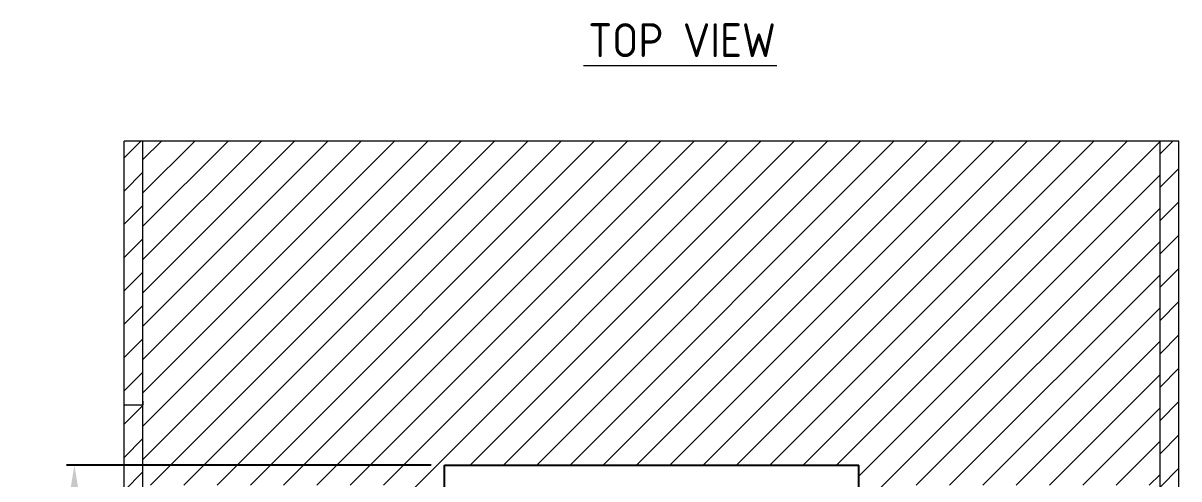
# Model space of a CAD drawing. Header units: millimetres. Extents: x -215875 to 28542, y -2277 to 9297.
# Drawn here: x 20030 to 23098, y 4428 to 5637 of the extents above; entities that cross this region are included whole.
import ezdxf

# ---------------------------------------------------------------- set-up
doc = ezdxf.new("R2010")
doc.units = ezdxf.units.MM
doc.header["$MEASUREMENT"] = 0
doc.linetypes.add('HIDDEN', pattern=[9.525, 6.35, -3.175])
doc.layers.get('0').update_dxf_attribs({"lineweight": 25})
for name, color, linetype, lineweight in [('D', 3, 'Continuous', 13), ('H', 2, 'HIDDEN', 15), ('S', 4, 'Continuous', 15)]:
    doc.layers.add(name, color=color, linetype=linetype, lineweight=lineweight)
doc.styles.get("Standard").update_dxf_attribs({"font": 'KAIU.TTF'})
doc.styles.add('STU25', font='isocp2.shx')
doc.dimstyles.new('STU25', dxfattribs={"dimscale": 35, "dimtxt": 2.5, "dimasz": 2, "dimexe": 0.6, "dimexo": 1, "dimgap": 1, "dimtad": 1, "dimdsep": 46, "dimtxsty": 'STU25', "dimcen": 2, "dimazin": 2, "dimtfac": 1, "dimtmove": 0, "dimatfit": 3, "dimfxl": 0, "dimtolj": 1, "dimtzin": 0, "dimarcsym": 0})

# ---------------------------------------------------------------- blocks, each defined once
blk = doc.blocks.new('*D4')
at = {"layer": 'D', "color": 0, "lineweight": -2}
for p, q in [((21112.9, 4463.8), (20144.8, 4463.8)), ((20165.8, 4393.8), (20165.8, 2693.8)), ((20312.9, 2623.8), (20144.8, 2623.8))]:
    blk.add_line(p, q, dxfattribs=at)
at = {"layer": 'D', "color": 0}
for points in [[(20177.5, 4393.8), (20154.2, 4393.8), (20165.8, 4463.8)], [(20154.2, 2693.8), (20177.5, 2693.8), (20165.8, 2623.8)]]:
    blk.add_solid(points, dxfattribs=at)
at = {"layer": 'Defpoints', "color": 0}
for p in [(21147.9, 4463.8), (20165.8, 2623.8), (20347.9, 2623.8)]:
    blk.add_point(p, dxfattribs=at)
at = {"layer": 'D', "color": 0, "insert": (20087.1, 3523.8), "char_height": 87.5, "attachment_point": 5, "rotation": 90, "style": 'STU25'}
blk.add_mtext('\\A1;1840', dxfattribs=at)

msp = doc.modelspace()

# ---------------------------------------------------------------- hatches: boundary and pattern name
at = {"layer": 'D', "ltscale": 10}
h = msp.add_hatch(dxfattribs=at)
h.set_pattern_fill('ANSI31', color=256, scale=500, style=0)
h.set_pattern_definition([(45, (239188.677, 22943.6), (-44.194174, 44.194174), [])])
h.paths.add_polyline_path([(21017.105, 4410.686), (20347.889, 4410.686), (20347.889, 5323.751), (23047.889, 5323.751), (23047.889, 4410.686), (22378.673, 4410.686), (22378.673, 2623.751), (22247.889, 2623.751), (22247.889, 4463.751), (21147.889, 4463.751), (21147.889, 2623.751), (21017.105, 2623.751)])
at = {"layer": 'H', "ltscale": 5}
h = msp.add_hatch(dxfattribs=at)
h.set_pattern_fill('ANSI31', color=256, scale=500, style=0)
h.set_pattern_definition([(45, (238722.46, 23239.68), (-44.194174, 44.194174), [])])
h.paths.add_polyline_path([(23097.889, 2573.751), (23097.889, 5323.751), (23047.889, 5323.751), (23047.889, 2623.751), (20347.889, 2623.751), (20347.889, 5323.751), (20297.889, 5323.751), (20297.889, 2573.751)])
h.paths.add_polyline_path([(23097.889, 5323.751), (23047.889, 5323.751)], flags=16)
h.paths.add_polyline_path([(20297.889, 5323.751), (20347.889, 5323.751)], flags=16)

# ---------------------------------------------------------------- linework, layer by layer
for p, q in [((21147.889, 4463.751), (22247.889, 4463.751)), ((21147.889, 4153.751), (21147.889, 4463.751)), ((22247.889, 4153.751), (22247.889, 4463.751))]:
    msp.add_line(p, q)
at = {"layer": 'D'}
msp.add_line((21517.474, 5524.716), (22030.869, 5524.716), dxfattribs=at)
at = {"layer": 'D', "linetype": 'Continuous'}
msp.add_line((20297.889, 4623.751), (20347.889, 4623.751), dxfattribs=at)
at = {"layer": 'S', "linetype": 'Continuous'}
for p, q in [((20297.889, 2573.751), (20297.889, 5323.751)), ((23097.889, 5323.751), (20297.889, 5323.751)), ((20347.889, 2623.751), (20347.889, 5323.751)), ((23047.889, 2623.751), (23047.889, 5323.751)), ((23097.889, 5323.751), (23047.889, 5323.751)), ((23097.889, 2573.751), (23097.889, 5323.751))]:
    msp.add_line(p, q, dxfattribs=at)
at = {"layer": 'S'}
for p, q in [((23097.889, 5323.751), (23047.889, 5323.751)), ((23097.889, 5323.751), (23047.889, 5323.751)), ((20347.889, 4633.751), (20347.889, 4623.751)), ((23047.889, 4623.751), (23047.889, 4633.751))]:
    msp.add_line(p, q, dxfattribs=at)

# ---------------------------------------------------------------- texts
at = {"layer": 'D', "color": 11, "insert": (21529.727, 5636.69), "char_height": 90, "attachment_point": 1}
msp.add_mtext('{\\Fisocp2.shx;TOP VIEW}', dxfattribs=at)

# ---------------------------------------------------------------- dimensions: what is measured, and where the dimension line sits
at = {"layer": 'D'}
dim = msp.add_linear_dim(base=(20165.818, 2623.751), p1=(21147.889, 4463.751), p2=(20347.889, 2623.751), angle=90, dimstyle='STU25', dxfattribs=at)
dim.commit()
dim.dimension.update_dxf_attribs({"geometry": '*D4', "text_midpoint": (20165.818, 3523.751), "dimtype": 160})

doc.saveas('drawing.dxf')
